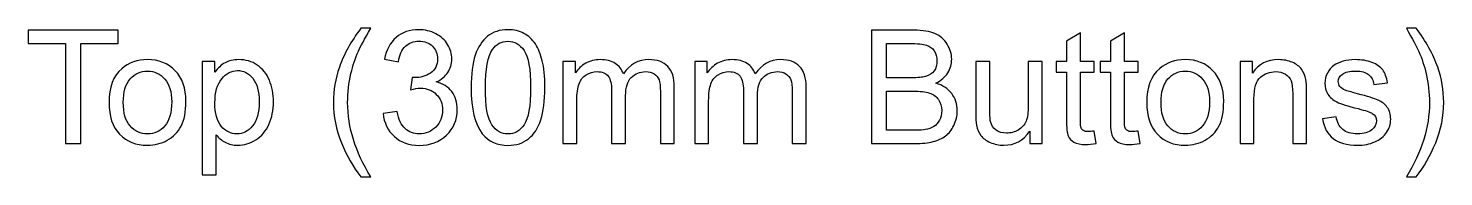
# Model space of a CAD drawing. Header units: millimetres. Extents: x 198 to 2433, y -984 to 145.
# Drawn here: x 599.7 to 826.8, y -705.3 to -681.5 of the extents above; entities that cross this region are included whole.
import ezdxf

# ---------------------------------------------------------------- set-up
doc = ezdxf.new("R2010")
doc.units = ezdxf.units.MM
doc.header["$MEASUREMENT"] = 0
doc.layers.add('Layer 1', color=7, linetype='Continuous')

msp = doc.modelspace()

# ---------------------------------------------------------------- linework, layer by layer
at = {"layer": 'Layer 1', "color": 250}
for points, knots in [([(653.0268, -705.2995), (651.7991, -703.7459), (650.7577, -701.9298), (649.9068, -699.847), (649.0559, -697.7642), (648.6326, -695.6052), (648.6326, -693.3742), (648.6326, -691.4057), (648.9501, -689.5219), (649.5851, -687.7227), (650.3302, -685.6314), (651.4774, -683.5486), (653.0268, -681.4743), (653.0268, -681.4743), (654.627, -681.4743), (654.627, -681.4743), (653.6279, -683.193), (652.9633, -684.4207), (652.6416, -685.1573), (652.1378, -686.2961), (651.7399, -687.4856), (651.452, -688.726), (651.0964, -690.2712), (650.9186, -691.8248), (650.9186, -693.3869), (650.9186, -697.362), (652.1547, -701.3329), (654.627, -705.2995), (654.627, -705.2995), (653.0268, -705.2995), (653.0268, -705.2995)], [0, 0, 0, 0, 0.1, 0.1, 0.1, 0.2, 0.2, 0.2, 0.3, 0.3, 0.3, 0.4, 0.4, 0.4, 0.5, 0.5, 0.5, 0.6, 0.6, 0.6, 0.7, 0.7, 0.7, 0.8, 0.8, 0.8, 0.9, 0.9, 0.9, 1, 1, 1, 1]), ([(822.4532, -705.2995), (822.4532, -705.2995), (820.853, -705.2995), (820.853, -705.2995), (823.3253, -701.3329), (824.5614, -697.362), (824.5614, -693.3869), (824.5614, -691.8333), (824.3836, -690.2923), (824.028, -688.7641), (823.7486, -687.5237), (823.3549, -686.3342), (822.8511, -685.1912), (822.5294, -684.4503), (821.8605, -683.21), (820.853, -681.4743), (820.853, -681.4743), (822.4532, -681.4743), (822.4532, -681.4743), (824.0026, -683.5486), (825.1498, -685.6314), (825.8949, -687.7227), (826.5299, -689.5219), (826.8474, -691.4057), (826.8474, -693.3742), (826.8474, -695.6052), (826.4198, -697.7642), (825.5647, -699.847), (824.7138, -701.9298), (823.6766, -703.7459), (822.4532, -705.2995)], [0, 0, 0, 0, 0.1, 0.1, 0.1, 0.2, 0.2, 0.2, 0.3, 0.3, 0.3, 0.4, 0.4, 0.4, 0.5, 0.5, 0.5, 0.6, 0.6, 0.6, 0.7, 0.7, 0.7, 0.8, 0.8, 0.8, 0.9, 0.9, 0.9, 1, 1, 1, 1]), ([(605.6516, -699.9655), (605.6516, -699.9655), (605.6516, -683.9127), (605.6516, -683.9127), (605.6516, -683.9127), (599.6572, -683.9127), (599.6572, -683.9127), (599.6572, -683.9127), (599.6572, -681.7791), (599.6572, -681.7791), (599.6572, -681.7791), (614.059, -681.7791), (614.059, -681.7791), (614.059, -681.7791), (614.059, -683.9127), (614.059, -683.9127), (614.059, -683.9127), (608.0646, -683.9127), (608.0646, -683.9127), (608.0646, -683.9127), (608.0646, -699.9655), (608.0646, -699.9655), (608.0646, -699.9655), (605.6516, -699.9655), (605.6516, -699.9655)], [0, 0, 0, 0, 0.125, 0.125, 0.125, 0.25, 0.25, 0.25, 0.375, 0.375, 0.375, 0.5, 0.5, 0.5, 0.625, 0.625, 0.625, 0.75, 0.75, 0.75, 0.875, 0.875, 0.875, 1, 1, 1, 1]), ([(656.6082, -695.1395), (656.6082, -695.1395), (658.8434, -694.8347), (658.8434, -694.8347), (659.1016, -696.1047), (659.5334, -697.0191), (660.1473, -697.5779), (660.7611, -698.1367), (661.5146, -698.4161), (662.4079, -698.4161), (663.4662, -698.4161), (664.3594, -698.052), (665.0791, -697.3239), (665.7988, -696.5958), (666.1586, -695.6941), (666.1586, -694.6188), (666.1586, -693.5943), (665.8242, -692.7477), (665.1511, -692.0788), (664.4822, -691.4142), (663.6313, -691.0797), (662.5941, -691.0797), (662.1708, -691.0797), (661.6459, -691.1644), (661.0151, -691.3295), (661.0151, -691.3295), (661.2649, -689.3737), (661.2649, -689.3737), (661.413, -689.3906), (661.5358, -689.3991), (661.6247, -689.3991), (662.5814, -689.3991), (663.4366, -689.1493), (664.2028, -688.654), (664.9648, -688.1587), (665.3458, -687.3967), (665.3458, -686.368), (665.3458, -685.551), (665.0664, -684.8737), (664.5118, -684.336), (663.9573, -683.7984), (663.2418, -683.5317), (662.3655, -683.5317), (661.4935, -683.5317), (660.7696, -683.8069), (660.1896, -684.3572), (659.6096, -684.9075), (659.2371, -685.733), (659.072, -686.8337), (659.072, -686.8337), (656.8368, -686.4273), (656.8368, -686.4273), (657.112, -684.9287), (657.73, -683.7645), (658.6995, -682.939), (659.6647, -682.1135), (660.8712, -681.7029), (662.3105, -681.7029), (663.3011, -681.7029), (664.2155, -681.9146), (665.0495, -682.3421), (665.8877, -682.7655), (666.5269, -683.3454), (666.9672, -684.0778), (667.4117, -684.8144), (667.6318, -685.5933), (667.6318, -686.4188), (667.6318, -687.202), (667.4201, -687.9132), (667.001, -688.5567), (666.5777, -689.2001), (665.9512, -689.7124), (665.1257, -690.0934), (666.2009, -690.3389), (667.0349, -690.8554), (667.6318, -691.6385), (668.2245, -692.4175), (668.5208, -693.3996), (668.5208, -694.5722), (668.5208, -696.1597), (667.9408, -697.5102), (666.7851, -698.6151), (665.6252, -699.72), (664.1605, -700.2703), (662.3909, -700.2703), (660.795, -700.2703), (659.4699, -699.7919), (658.4158, -698.8394), (657.3575, -697.8869), (656.7564, -696.655), (656.6082, -695.1395)], [0, 0, 0, 0, 0.03333333, 0.03333333, 0.03333333, 0.06666667, 0.06666667, 0.06666667, 0.1, 0.1, 0.1, 0.13333333, 0.13333333, 0.13333333, 0.16666667, 0.16666667, 0.16666667, 0.2, 0.2, 0.2, 0.23333333, 0.23333333, 0.23333333, 0.26666667, 0.26666667, 0.26666667, 0.3, 0.3, 0.3, 0.33333333, 0.33333333, 0.33333333, 0.36666667, 0.36666667, 0.36666667, 0.4, 0.4, 0.4, 0.43333333, 0.43333333, 0.43333333, 0.46666667, 0.46666667, 0.46666667, 0.5, 0.5, 0.5, 0.53333333, 0.53333333, 0.53333333, 0.56666667, 0.56666667, 0.56666667, 0.6, 0.6, 0.6, 0.63333333, 0.63333333, 0.63333333, 0.66666667, 0.66666667, 0.66666667, 0.7, 0.7, 0.7, 0.73333333, 0.73333333, 0.73333333, 0.76666667, 0.76666667, 0.76666667, 0.8, 0.8, 0.8, 0.83333333, 0.83333333, 0.83333333, 0.86666667, 0.86666667, 0.86666667, 0.9, 0.9, 0.9, 0.93333333, 0.93333333, 0.93333333, 0.96666667, 0.96666667, 0.96666667, 1, 1, 1, 1]), ([(670.7348, -690.9908), (670.7348, -688.8445), (670.9549, -687.1089), (671.3952, -685.7965), (671.8397, -684.48), (672.4959, -683.4682), (673.3679, -682.7612), (674.2358, -682.0543), (675.3322, -681.7029), (676.653, -681.7029), (677.6267, -681.7029), (678.4818, -681.8976), (679.2226, -682.2913), (679.9592, -682.685), (680.5688, -683.2523), (681.043, -683.9931), (681.5171, -684.7297), (681.8896, -685.6314), (682.1606, -686.694), (682.4357, -687.7566), (682.5712, -689.1917), (682.5712, -690.9908), (682.5712, -693.1244), (682.3511, -694.8516), (681.915, -696.164), (681.479, -697.4805), (680.8228, -698.4923), (679.9508, -699.2035), (679.0829, -699.9147), (677.9823, -700.2703), (676.653, -700.2703), (674.9046, -700.2703), (673.5288, -699.648), (672.5297, -698.3992), (671.3317, -696.8752), (670.7348, -694.4071), (670.7348, -690.9908)], [0, 0, 0, 0, 0.08333333, 0.08333333, 0.08333333, 0.16666667, 0.16666667, 0.16666667, 0.25, 0.25, 0.25, 0.33333333, 0.33333333, 0.33333333, 0.41666667, 0.41666667, 0.41666667, 0.5, 0.5, 0.5, 0.58333333, 0.58333333, 0.58333333, 0.66666667, 0.66666667, 0.66666667, 0.75, 0.75, 0.75, 0.83333333, 0.83333333, 0.83333333, 0.91666667, 0.91666667, 0.91666667, 1, 1, 1, 1]), ([(673.0208, -690.9993), (673.0208, -693.9923), (673.3679, -695.9819), (674.0664, -696.9641), (674.7649, -697.9504), (675.6285, -698.4415), (676.653, -698.4415), (677.6775, -698.4415), (678.5411, -697.9462), (679.2396, -696.9598), (679.9381, -695.9692), (680.2852, -693.9838), (680.2852, -690.9993), (680.2852, -688.0063), (679.9381, -686.0167), (679.2396, -685.0345), (678.5453, -684.0482), (677.6732, -683.5571), (676.6276, -683.5571), (675.6031, -683.5571), (674.7819, -683.9931), (674.168, -684.861), (673.4018, -685.9659), (673.0208, -688.0148), (673.0208, -690.9993)], [0, 0, 0, 0, 0.125, 0.125, 0.125, 0.25, 0.25, 0.25, 0.375, 0.375, 0.375, 0.5, 0.5, 0.5, 0.625, 0.625, 0.625, 0.75, 0.75, 0.75, 0.875, 0.875, 0.875, 1, 1, 1, 1]), ([(735.0222, -699.9655), (735.0222, -699.9655), (735.0222, -681.7791), (735.0222, -681.7791), (735.0222, -681.7791), (741.8463, -681.7791), (741.8463, -681.7791), (743.2349, -681.7791), (744.3482, -681.9611), (745.1907, -682.3294), (746.0289, -682.6977), (746.685, -683.265), (747.1592, -684.0312), (747.6375, -684.7932), (747.8746, -685.5933), (747.8746, -686.4315), (747.8746, -687.2062), (747.6629, -687.9386), (747.2438, -688.6244), (746.8247, -689.3102), (746.1897, -689.8648), (745.3388, -690.2881), (746.4395, -690.6098), (747.2862, -691.1602), (747.8746, -691.9391), (748.4673, -692.7138), (748.7636, -693.6324), (748.7636, -694.6908), (748.7636, -695.5459), (748.5816, -696.3375), (748.2217, -697.0699), (747.8619, -697.8023), (747.4174, -698.3653), (746.8882, -698.7632), (746.3591, -699.1569), (745.6944, -699.4575), (744.8986, -699.6607), (744.0985, -699.8639), (743.1206, -699.9655), (741.9606, -699.9655), (741.9606, -699.9655), (735.0222, -699.9655), (735.0222, -699.9655)], [0, 0, 0, 0, 0.07142857, 0.07142857, 0.07142857, 0.14285714, 0.14285714, 0.14285714, 0.21428571, 0.21428571, 0.21428571, 0.28571429, 0.28571429, 0.28571429, 0.35714286, 0.35714286, 0.35714286, 0.42857143, 0.42857143, 0.42857143, 0.5, 0.5, 0.5, 0.57142857, 0.57142857, 0.57142857, 0.64285714, 0.64285714, 0.64285714, 0.71428571, 0.71428571, 0.71428571, 0.78571429, 0.78571429, 0.78571429, 0.85714286, 0.85714286, 0.85714286, 0.92857143, 0.92857143, 0.92857143, 1, 1, 1, 1]), ([(770.7642, -697.9716), (770.7642, -697.9716), (771.069, -699.9443), (771.069, -699.9443), (770.4425, -700.0756), (769.8794, -700.1433), (769.3884, -700.1433), (768.5798, -700.1433), (767.9533, -700.0163), (767.5045, -699.7581), (767.06, -699.4998), (766.7468, -699.1654), (766.5647, -698.7463), (766.3827, -698.3272), (766.2938, -697.4467), (766.2938, -696.1047), (766.2938, -696.1047), (766.2938, -688.5101), (766.2938, -688.5101), (766.2938, -688.5101), (764.6428, -688.5101), (764.6428, -688.5101), (764.6428, -688.5101), (764.6428, -686.7829), (764.6428, -686.7829), (764.6428, -686.7829), (766.2938, -686.7829), (766.2938, -686.7829), (766.2938, -686.7829), (766.2938, -683.5232), (766.2938, -683.5232), (766.2938, -683.5232), (768.529, -682.1813), (768.529, -682.1813), (768.529, -682.1813), (768.529, -686.7829), (768.529, -686.7829), (768.529, -686.7829), (770.7642, -686.7829), (770.7642, -686.7829), (770.7642, -686.7829), (770.7642, -688.5101), (770.7642, -688.5101), (770.7642, -688.5101), (768.529, -688.5101), (768.529, -688.5101), (768.529, -688.5101), (768.529, -696.2317), (768.529, -696.2317), (768.529, -696.8709), (768.5671, -697.2816), (768.6475, -697.4636), (768.7237, -697.6456), (768.8507, -697.7896), (769.0285, -697.8996), (769.2063, -698.0055), (769.4603, -698.0605), (769.7905, -698.0605), (770.0361, -698.0605), (770.362, -698.0309), (770.7642, -697.9716)], [0, 0, 0, 0, 0.05, 0.05, 0.05, 0.1, 0.1, 0.1, 0.15, 0.15, 0.15, 0.2, 0.2, 0.2, 0.25, 0.25, 0.25, 0.3, 0.3, 0.3, 0.35, 0.35, 0.35, 0.4, 0.4, 0.4, 0.45, 0.45, 0.45, 0.5, 0.5, 0.5, 0.55, 0.55, 0.55, 0.6, 0.6, 0.6, 0.65, 0.65, 0.65, 0.7, 0.7, 0.7, 0.75, 0.75, 0.75, 0.8, 0.8, 0.8, 0.85, 0.85, 0.85, 0.9, 0.9, 0.9, 0.95, 0.95, 0.95, 1, 1, 1, 1]), ([(777.8212, -697.9716), (777.8212, -697.9716), (778.126, -699.9443), (778.126, -699.9443), (777.4995, -700.0756), (776.9364, -700.1433), (776.4454, -700.1433), (775.6368, -700.1433), (775.0103, -700.0163), (774.5615, -699.7581), (774.117, -699.4998), (773.8038, -699.1654), (773.6217, -698.7463), (773.4397, -698.3272), (773.3508, -697.4467), (773.3508, -696.1047), (773.3508, -696.1047), (773.3508, -688.5101), (773.3508, -688.5101), (773.3508, -688.5101), (771.6998, -688.5101), (771.6998, -688.5101), (771.6998, -688.5101), (771.6998, -686.7829), (771.6998, -686.7829), (771.6998, -686.7829), (773.3508, -686.7829), (773.3508, -686.7829), (773.3508, -686.7829), (773.3508, -683.5232), (773.3508, -683.5232), (773.3508, -683.5232), (775.586, -682.1813), (775.586, -682.1813), (775.586, -682.1813), (775.586, -686.7829), (775.586, -686.7829), (775.586, -686.7829), (777.8212, -686.7829), (777.8212, -686.7829), (777.8212, -686.7829), (777.8212, -688.5101), (777.8212, -688.5101), (777.8212, -688.5101), (775.586, -688.5101), (775.586, -688.5101), (775.586, -688.5101), (775.586, -696.2317), (775.586, -696.2317), (775.586, -696.8709), (775.6241, -697.2816), (775.7045, -697.4636), (775.7807, -697.6456), (775.9077, -697.7896), (776.0855, -697.8996), (776.2633, -698.0055), (776.5173, -698.0605), (776.8475, -698.0605), (777.0931, -698.0605), (777.419, -698.0309), (777.8212, -697.9716)], [0, 0, 0, 0, 0.05, 0.05, 0.05, 0.1, 0.1, 0.1, 0.15, 0.15, 0.15, 0.2, 0.2, 0.2, 0.25, 0.25, 0.25, 0.3, 0.3, 0.3, 0.35, 0.35, 0.35, 0.4, 0.4, 0.4, 0.45, 0.45, 0.45, 0.5, 0.5, 0.5, 0.55, 0.55, 0.55, 0.6, 0.6, 0.6, 0.65, 0.65, 0.65, 0.7, 0.7, 0.7, 0.75, 0.75, 0.75, 0.8, 0.8, 0.8, 0.85, 0.85, 0.85, 0.9, 0.9, 0.9, 0.95, 0.95, 0.95, 1, 1, 1, 1]), ([(737.4352, -689.4245), (737.4352, -689.4245), (741.368, -689.4245), (741.368, -689.4245), (742.4348, -689.4245), (743.201, -689.3525), (743.6624, -689.2128), (744.2763, -689.0308), (744.7377, -688.726), (745.0467, -688.3027), (745.3558, -687.8793), (745.5124, -687.3502), (745.5124, -686.7109), (745.5124, -686.1056), (745.3685, -685.5722), (745.0764, -685.115), (744.7885, -684.6535), (744.3736, -684.336), (743.836, -684.1667), (743.2984, -683.9974), (742.3755, -683.9127), (741.0716, -683.9127), (741.0716, -683.9127), (737.4352, -683.9127), (737.4352, -683.9127), (737.4352, -683.9127), (737.4352, -689.4245), (737.4352, -689.4245)], [0, 0, 0, 0, 0.11111111, 0.11111111, 0.11111111, 0.22222222, 0.22222222, 0.22222222, 0.33333333, 0.33333333, 0.33333333, 0.44444444, 0.44444444, 0.44444444, 0.55555556, 0.55555556, 0.55555556, 0.66666667, 0.66666667, 0.66666667, 0.77777778, 0.77777778, 0.77777778, 0.88888889, 0.88888889, 0.88888889, 1, 1, 1, 1]), ([(612.6112, -693.3742), (612.6112, -690.94), (613.2885, -689.1366), (614.6474, -687.964), (615.7777, -686.9903), (617.162, -686.5035), (618.7919, -686.5035), (620.5995, -686.5035), (622.0812, -687.0962), (623.2326, -688.2815), (624.3799, -689.4626), (624.9556, -691.1009), (624.9556, -693.1879), (624.9556, -694.8813), (624.7016, -696.2105), (624.1936, -697.18), (623.6856, -698.1494), (622.9448, -698.9029), (621.9711, -699.4406), (621.0017, -699.9782), (619.9391, -700.2449), (618.7919, -700.2449), (616.9461, -700.2449), (615.456, -699.6565), (614.3172, -698.4754), (613.1785, -697.2943), (612.6112, -695.5925), (612.6112, -693.3742)], [0, 0, 0, 0, 0.11111111, 0.11111111, 0.11111111, 0.22222222, 0.22222222, 0.22222222, 0.33333333, 0.33333333, 0.33333333, 0.44444444, 0.44444444, 0.44444444, 0.55555556, 0.55555556, 0.55555556, 0.66666667, 0.66666667, 0.66666667, 0.77777778, 0.77777778, 0.77777778, 0.88888889, 0.88888889, 0.88888889, 1, 1, 1, 1]), ([(614.8972, -693.3784), (614.8972, -695.0633), (615.2655, -696.3248), (616.0021, -697.1588), (616.7429, -697.997), (617.67, -698.4161), (618.7919, -698.4161), (619.901, -698.4161), (620.8239, -697.997), (621.5647, -697.1546), (622.3013, -696.3121), (622.6696, -695.0294), (622.6696, -693.3065), (622.6696, -691.6809), (622.2971, -690.449), (621.5562, -689.615), (620.8154, -688.7768), (619.8925, -688.3577), (618.7919, -688.3577), (617.67, -688.3577), (616.7429, -688.7726), (616.0021, -689.6065), (615.2655, -690.4405), (614.8972, -691.6978), (614.8972, -693.3784)], [0, 0, 0, 0, 0.125, 0.125, 0.125, 0.25, 0.25, 0.25, 0.375, 0.375, 0.375, 0.5, 0.5, 0.5, 0.625, 0.625, 0.625, 0.75, 0.75, 0.75, 0.875, 0.875, 0.875, 1, 1, 1, 1]), ([(627.576, -705.0201), (627.576, -705.0201), (627.576, -686.7829), (627.576, -686.7829), (627.576, -686.7829), (629.608, -686.7829), (629.608, -686.7829), (629.608, -686.7829), (629.608, -688.5143), (629.608, -688.5143), (630.0864, -687.8455), (630.6282, -687.3417), (631.2336, -687.0073), (631.8347, -686.6728), (632.5671, -686.5035), (633.4265, -686.5035), (634.5525, -686.5035), (635.5431, -686.7914), (636.4025, -687.3713), (637.2619, -687.9471), (637.9096, -688.7641), (638.3498, -689.814), (638.7859, -690.8681), (639.006, -692.0195), (639.006, -693.2768), (639.006, -694.6188), (638.7647, -695.8295), (638.2821, -696.909), (637.7995, -697.9843), (637.0968, -698.8098), (636.1739, -699.3855), (635.2553, -699.957), (634.2858, -700.2449), (633.2698, -700.2449), (632.5248, -700.2449), (631.8559, -700.0883), (631.2675, -699.775), (630.6748, -699.4617), (630.1922, -699.068), (629.8112, -698.5897), (629.8112, -698.5897), (629.8112, -705.0201), (629.8112, -705.0201), (629.8112, -705.0201), (627.576, -705.0201), (627.576, -705.0201)], [0, 0, 0, 0, 0.06666667, 0.06666667, 0.06666667, 0.13333333, 0.13333333, 0.13333333, 0.2, 0.2, 0.2, 0.26666667, 0.26666667, 0.26666667, 0.33333333, 0.33333333, 0.33333333, 0.4, 0.4, 0.4, 0.46666667, 0.46666667, 0.46666667, 0.53333333, 0.53333333, 0.53333333, 0.6, 0.6, 0.6, 0.66666667, 0.66666667, 0.66666667, 0.73333333, 0.73333333, 0.73333333, 0.8, 0.8, 0.8, 0.86666667, 0.86666667, 0.86666667, 0.93333333, 0.93333333, 0.93333333, 1, 1, 1, 1]), ([(629.608, -693.4546), (629.608, -695.1437), (629.9509, -696.3926), (630.6325, -697.2011), (631.3183, -698.0097), (632.148, -698.4161), (633.1217, -698.4161), (634.1123, -698.4161), (634.9589, -697.997), (635.6617, -697.1588), (636.3686, -696.3206), (636.72, -695.0252), (636.72, -693.2684), (636.72, -691.592), (636.3771, -690.3389), (635.6871, -689.5049), (634.997, -688.671), (634.1758, -688.2561), (633.219, -688.2561), (632.2708, -688.2561), (631.4326, -688.7006), (630.7044, -689.5854), (629.9721, -690.4744), (629.608, -691.7613), (629.608, -693.4546)], [0, 0, 0, 0, 0.125, 0.125, 0.125, 0.25, 0.25, 0.25, 0.375, 0.375, 0.375, 0.5, 0.5, 0.5, 0.625, 0.625, 0.625, 0.75, 0.75, 0.75, 0.875, 0.875, 0.875, 1, 1, 1, 1]), ([(685.471, -699.9655), (685.471, -699.9655), (685.471, -686.7829), (685.471, -686.7829), (685.471, -686.7829), (687.4776, -686.7829), (687.4776, -686.7829), (687.4776, -686.7829), (687.4776, -688.6456), (687.4776, -688.6456), (687.8882, -688.0021), (688.4386, -687.4814), (689.1244, -687.0919), (689.8102, -686.6982), (690.5891, -686.5035), (691.4654, -686.5035), (692.4391, -686.5035), (693.2392, -686.7067), (693.8615, -687.1089), (694.4838, -687.5153), (694.924, -688.0783), (695.178, -688.8064), (696.2279, -687.2697), (697.5868, -686.5035), (699.2632, -686.5035), (700.5755, -686.5035), (701.5873, -686.8633), (702.29, -687.5872), (702.997, -688.3111), (703.3526, -689.4245), (703.3526, -690.9273), (703.3526, -690.9273), (703.3526, -699.9655), (703.3526, -699.9655), (703.3526, -699.9655), (701.1174, -699.9655), (701.1174, -699.9655), (701.1174, -699.9655), (701.1174, -691.6682), (701.1174, -691.6682), (701.1174, -690.7792), (701.0412, -690.1357), (700.8973, -689.742), (700.7533, -689.3483), (700.4909, -689.035), (700.1056, -688.7937), (699.7246, -688.5524), (699.2759, -688.4339), (698.7637, -688.4339), (697.8323, -688.4339), (697.0619, -688.7429), (696.448, -689.3568), (695.8342, -689.9748), (695.5294, -690.9612), (695.5294, -692.3159), (695.5294, -692.3159), (695.5294, -699.9655), (695.5294, -699.9655), (695.5294, -699.9655), (693.2942, -699.9655), (693.2942, -699.9655), (693.2942, -699.9655), (693.2942, -691.4099), (693.2942, -691.4099), (693.2942, -690.4193), (693.1122, -689.6743), (692.7481, -689.179), (692.384, -688.6837), (691.7871, -688.4339), (690.9616, -688.4339), (690.3351, -688.4339), (689.7551, -688.599), (689.2217, -688.9292), (688.6883, -689.2594), (688.3031, -689.742), (688.0618, -690.3812), (687.8247, -691.0162), (687.7062, -691.9349), (687.7062, -693.1329), (687.7062, -693.1329), (687.7062, -699.9655), (687.7062, -699.9655), (687.7062, -699.9655), (685.471, -699.9655), (685.471, -699.9655)], [0, 0, 0, 0, 0.03571429, 0.03571429, 0.03571429, 0.07142857, 0.07142857, 0.07142857, 0.10714286, 0.10714286, 0.10714286, 0.14285714, 0.14285714, 0.14285714, 0.17857143, 0.17857143, 0.17857143, 0.21428571, 0.21428571, 0.21428571, 0.25, 0.25, 0.25, 0.28571429, 0.28571429, 0.28571429, 0.32142857, 0.32142857, 0.32142857, 0.35714286, 0.35714286, 0.35714286, 0.39285714, 0.39285714, 0.39285714, 0.42857143, 0.42857143, 0.42857143, 0.46428571, 0.46428571, 0.46428571, 0.5, 0.5, 0.5, 0.53571429, 0.53571429, 0.53571429, 0.57142857, 0.57142857, 0.57142857, 0.60714286, 0.60714286, 0.60714286, 0.64285714, 0.64285714, 0.64285714, 0.67857143, 0.67857143, 0.67857143, 0.71428571, 0.71428571, 0.71428571, 0.75, 0.75, 0.75, 0.78571429, 0.78571429, 0.78571429, 0.82142857, 0.82142857, 0.82142857, 0.85714286, 0.85714286, 0.85714286, 0.89285714, 0.89285714, 0.89285714, 0.92857143, 0.92857143, 0.92857143, 0.96428571, 0.96428571, 0.96428571, 1, 1, 1, 1]), ([(706.6292, -699.9655), (706.6292, -699.9655), (706.6292, -686.7829), (706.6292, -686.7829), (706.6292, -686.7829), (708.6358, -686.7829), (708.6358, -686.7829), (708.6358, -686.7829), (708.6358, -688.6456), (708.6358, -688.6456), (709.0464, -688.0021), (709.5968, -687.4814), (710.2826, -687.0919), (710.9684, -686.6982), (711.7473, -686.5035), (712.6236, -686.5035), (713.5973, -686.5035), (714.3974, -686.7067), (715.0197, -687.1089), (715.642, -687.5153), (716.0822, -688.0783), (716.3362, -688.8064), (717.3861, -687.2697), (718.745, -686.5035), (720.4214, -686.5035), (721.7337, -686.5035), (722.7455, -686.8633), (723.4482, -687.5872), (724.1552, -688.3111), (724.5108, -689.4245), (724.5108, -690.9273), (724.5108, -690.9273), (724.5108, -699.9655), (724.5108, -699.9655), (724.5108, -699.9655), (722.2756, -699.9655), (722.2756, -699.9655), (722.2756, -699.9655), (722.2756, -691.6682), (722.2756, -691.6682), (722.2756, -690.7792), (722.1994, -690.1357), (722.0555, -689.742), (721.9115, -689.3483), (721.6491, -689.035), (721.2638, -688.7937), (720.8828, -688.5524), (720.4341, -688.4339), (719.9219, -688.4339), (718.9905, -688.4339), (718.2201, -688.7429), (717.6062, -689.3568), (716.9924, -689.9748), (716.6876, -690.9612), (716.6876, -692.3159), (716.6876, -692.3159), (716.6876, -699.9655), (716.6876, -699.9655), (716.6876, -699.9655), (714.4524, -699.9655), (714.4524, -699.9655), (714.4524, -699.9655), (714.4524, -691.4099), (714.4524, -691.4099), (714.4524, -690.4193), (714.2704, -689.6743), (713.9063, -689.179), (713.5422, -688.6837), (712.9453, -688.4339), (712.1198, -688.4339), (711.4933, -688.4339), (710.9133, -688.599), (710.3799, -688.9292), (709.8465, -689.2594), (709.4613, -689.742), (709.22, -690.3812), (708.9829, -691.0162), (708.8644, -691.9349), (708.8644, -693.1329), (708.8644, -693.1329), (708.8644, -699.9655), (708.8644, -699.9655), (708.8644, -699.9655), (706.6292, -699.9655), (706.6292, -699.9655)], [0, 0, 0, 0, 0.03571429, 0.03571429, 0.03571429, 0.07142857, 0.07142857, 0.07142857, 0.10714286, 0.10714286, 0.10714286, 0.14285714, 0.14285714, 0.14285714, 0.17857143, 0.17857143, 0.17857143, 0.21428571, 0.21428571, 0.21428571, 0.25, 0.25, 0.25, 0.28571429, 0.28571429, 0.28571429, 0.32142857, 0.32142857, 0.32142857, 0.35714286, 0.35714286, 0.35714286, 0.39285714, 0.39285714, 0.39285714, 0.42857143, 0.42857143, 0.42857143, 0.46428571, 0.46428571, 0.46428571, 0.5, 0.5, 0.5, 0.53571429, 0.53571429, 0.53571429, 0.57142857, 0.57142857, 0.57142857, 0.60714286, 0.60714286, 0.60714286, 0.64285714, 0.64285714, 0.64285714, 0.67857143, 0.67857143, 0.67857143, 0.71428571, 0.71428571, 0.71428571, 0.75, 0.75, 0.75, 0.78571429, 0.78571429, 0.78571429, 0.82142857, 0.82142857, 0.82142857, 0.85714286, 0.85714286, 0.85714286, 0.89285714, 0.89285714, 0.89285714, 0.92857143, 0.92857143, 0.92857143, 0.96428571, 0.96428571, 0.96428571, 1, 1, 1, 1]), ([(760.3968, -699.9655), (760.3968, -699.9655), (760.3968, -698.0055), (760.3968, -698.0055), (759.3723, -699.4998), (757.9838, -700.2449), (756.227, -700.2449), (755.4523, -700.2449), (754.7284, -700.0967), (754.0553, -699.8004), (753.3822, -699.4998), (752.8826, -699.1273), (752.5567, -698.6786), (752.2307, -698.2256), (752.0021, -697.6753), (751.8709, -697.0233), (751.782, -696.5831), (751.7354, -695.8888), (751.7354, -694.9405), (751.7354, -694.9405), (751.7354, -686.7829), (751.7354, -686.7829), (751.7354, -686.7829), (753.9706, -686.7829), (753.9706, -686.7829), (753.9706, -686.7829), (753.9706, -694.0769), (753.9706, -694.0769), (753.9706, -695.2411), (754.0172, -696.0285), (754.1061, -696.4307), (754.2458, -697.0191), (754.5421, -697.4763), (754.9993, -697.8107), (755.4523, -698.1452), (756.0111, -698.3145), (756.6799, -698.3145), (757.3488, -698.3145), (757.9753, -698.1452), (758.5595, -697.8023), (759.1437, -697.4594), (759.5586, -696.9895), (759.8041, -696.401), (760.0454, -695.8126), (760.1682, -694.9532), (760.1682, -693.8314), (760.1682, -693.8314), (760.1682, -686.7829), (760.1682, -686.7829), (760.1682, -686.7829), (762.4034, -686.7829), (762.4034, -686.7829), (762.4034, -686.7829), (762.4034, -699.9655), (762.4034, -699.9655), (762.4034, -699.9655), (760.3968, -699.9655), (760.3968, -699.9655)], [0, 0, 0, 0, 0.05263158, 0.05263158, 0.05263158, 0.10526316, 0.10526316, 0.10526316, 0.15789474, 0.15789474, 0.15789474, 0.21052632, 0.21052632, 0.21052632, 0.26315789, 0.26315789, 0.26315789, 0.31578947, 0.31578947, 0.31578947, 0.36842105, 0.36842105, 0.36842105, 0.42105263, 0.42105263, 0.42105263, 0.47368421, 0.47368421, 0.47368421, 0.52631579, 0.52631579, 0.52631579, 0.57894737, 0.57894737, 0.57894737, 0.63157895, 0.63157895, 0.63157895, 0.68421053, 0.68421053, 0.68421053, 0.73684211, 0.73684211, 0.73684211, 0.78947368, 0.78947368, 0.78947368, 0.84210526, 0.84210526, 0.84210526, 0.89473684, 0.89473684, 0.89473684, 0.94736842, 0.94736842, 0.94736842, 1, 1, 1, 1]), ([(779.1886, -693.3742), (779.1886, -690.94), (779.8659, -689.1366), (781.2248, -687.964), (782.3551, -686.9903), (783.7394, -686.5035), (785.3693, -686.5035), (787.1769, -686.5035), (788.6586, -687.0962), (789.81, -688.2815), (790.9573, -689.4626), (791.533, -691.1009), (791.533, -693.1879), (791.533, -694.8813), (791.279, -696.2105), (790.771, -697.18), (790.263, -698.1494), (789.5222, -698.9029), (788.5485, -699.4406), (787.5791, -699.9782), (786.5165, -700.2449), (785.3693, -700.2449), (783.5235, -700.2449), (782.0334, -699.6565), (780.8946, -698.4754), (779.7559, -697.2943), (779.1886, -695.5925), (779.1886, -693.3742)], [0, 0, 0, 0, 0.11111111, 0.11111111, 0.11111111, 0.22222222, 0.22222222, 0.22222222, 0.33333333, 0.33333333, 0.33333333, 0.44444444, 0.44444444, 0.44444444, 0.55555556, 0.55555556, 0.55555556, 0.66666667, 0.66666667, 0.66666667, 0.77777778, 0.77777778, 0.77777778, 0.88888889, 0.88888889, 0.88888889, 1, 1, 1, 1]), ([(781.4746, -693.3784), (781.4746, -695.0633), (781.8429, -696.3248), (782.5795, -697.1588), (783.3203, -697.997), (784.2474, -698.4161), (785.3693, -698.4161), (786.4784, -698.4161), (787.4013, -697.997), (788.1421, -697.1546), (788.8787, -696.3121), (789.247, -695.0294), (789.247, -693.3065), (789.247, -691.6809), (788.8745, -690.449), (788.1336, -689.615), (787.3928, -688.7768), (786.4699, -688.3577), (785.3693, -688.3577), (784.2474, -688.3577), (783.3203, -688.7726), (782.5795, -689.6065), (781.8429, -690.4405), (781.4746, -691.6978), (781.4746, -693.3784)], [0, 0, 0, 0, 0.125, 0.125, 0.125, 0.25, 0.25, 0.25, 0.375, 0.375, 0.375, 0.5, 0.5, 0.5, 0.625, 0.625, 0.625, 0.75, 0.75, 0.75, 0.875, 0.875, 0.875, 1, 1, 1, 1]), ([(794.1534, -699.9655), (794.1534, -699.9655), (794.1534, -686.7829), (794.1534, -686.7829), (794.1534, -686.7829), (796.16, -686.7829), (796.16, -686.7829), (796.16, -686.7829), (796.16, -688.654), (796.16, -688.654), (797.1252, -687.2189), (798.5222, -686.5035), (800.3468, -686.5035), (801.1426, -686.5035), (801.8708, -686.6474), (802.5354, -686.9311), (803.2, -687.2147), (803.6996, -687.5915), (804.0298, -688.0529), (804.36, -688.5143), (804.5928, -689.0647), (804.724, -689.6997), (804.8045, -690.1145), (804.8468, -690.8384), (804.8468, -691.8714), (804.8468, -691.8714), (804.8468, -699.9655), (804.8468, -699.9655), (804.8468, -699.9655), (802.6116, -699.9655), (802.6116, -699.9655), (802.6116, -699.9655), (802.6116, -691.956), (802.6116, -691.956), (802.6116, -691.0459), (802.5269, -690.3643), (802.3534, -689.9156), (802.1798, -689.4668), (801.8708, -689.107), (801.4305, -688.8361), (800.9902, -688.5694), (800.4695, -688.4339), (799.8769, -688.4339), (798.9286, -688.4339), (798.1116, -688.7345), (797.4215, -689.3398), (796.7315, -689.941), (796.3886, -691.0882), (796.3886, -692.7731), (796.3886, -692.7731), (796.3886, -699.9655), (796.3886, -699.9655), (796.3886, -699.9655), (794.1534, -699.9655), (794.1534, -699.9655)], [0, 0, 0, 0, 0.05555556, 0.05555556, 0.05555556, 0.11111111, 0.11111111, 0.11111111, 0.16666667, 0.16666667, 0.16666667, 0.22222222, 0.22222222, 0.22222222, 0.27777778, 0.27777778, 0.27777778, 0.33333333, 0.33333333, 0.33333333, 0.38888889, 0.38888889, 0.38888889, 0.44444444, 0.44444444, 0.44444444, 0.5, 0.5, 0.5, 0.55555556, 0.55555556, 0.55555556, 0.61111111, 0.61111111, 0.61111111, 0.66666667, 0.66666667, 0.66666667, 0.72222222, 0.72222222, 0.72222222, 0.77777778, 0.77777778, 0.77777778, 0.83333333, 0.83333333, 0.83333333, 0.88888889, 0.88888889, 0.88888889, 0.94444444, 0.94444444, 0.94444444, 1, 1, 1, 1]), ([(807.391, -696.0285), (807.391, -696.0285), (809.6008, -695.6729), (809.6008, -695.6729), (809.7236, -696.5577), (810.0707, -697.235), (810.638, -697.7091), (811.2052, -698.179), (812.0011, -698.4161), (813.0171, -698.4161), (814.0458, -698.4161), (814.8078, -698.2087), (815.3073, -697.7896), (815.8026, -697.3747), (816.0524, -696.8836), (816.0524, -696.3206), (816.0524, -695.8168), (815.828, -695.4189), (815.3835, -695.131), (815.0703, -694.9321), (814.3083, -694.6823), (813.0975, -694.3733), (811.4635, -693.9626), (810.3332, -693.607), (809.6982, -693.3065), (809.0674, -693.0017), (808.589, -692.5868), (808.2631, -692.0534), (807.9371, -691.5242), (807.772, -690.9358), (807.772, -690.2923), (807.772, -689.7039), (807.9075, -689.162), (808.1742, -688.6625), (808.4451, -688.163), (808.8092, -687.7481), (809.2706, -687.4179), (809.6177, -687.1639), (810.0919, -686.948), (810.6888, -686.7702), (811.2899, -686.5924), (811.9291, -686.5035), (812.6149, -686.5035), (813.6479, -686.5035), (814.5538, -686.6517), (815.3327, -686.9522), (816.1159, -687.2486), (816.6916, -687.655), (817.0642, -688.163), (817.4325, -688.6752), (817.6907, -689.3568), (817.8304, -690.2119), (817.8304, -690.2119), (815.646, -690.5167), (815.646, -690.5167), (815.5486, -689.8309), (815.2608, -689.2933), (814.7866, -688.908), (814.3125, -688.5228), (813.6436, -688.3323), (812.7758, -688.3323), (811.7556, -688.3323), (811.0232, -688.5016), (810.5872, -688.8403), (810.1511, -689.179), (809.931, -689.5769), (809.931, -690.0299), (809.931, -690.3177), (810.0199, -690.5802), (810.2019, -690.813), (810.384, -691.0501), (810.6676, -691.2491), (811.0571, -691.4057), (811.2814, -691.4904), (811.9334, -691.6809), (813.0256, -691.9772), (814.6004, -692.3963), (815.701, -692.7434), (816.3276, -693.0101), (816.9541, -693.2768), (817.4452, -693.6705), (817.8008, -694.1785), (818.1606, -694.6908), (818.3384, -695.3258), (818.3384, -696.0878), (818.3384, -696.8286), (818.1225, -697.5271), (817.6865, -698.1833), (817.2504, -698.8394), (816.6239, -699.3474), (815.8069, -699.7073), (814.9856, -700.0671), (814.0585, -700.2449), (813.0256, -700.2449), (811.3153, -700.2449), (810.0072, -699.8893), (809.1097, -699.1823), (808.2123, -698.4711), (807.6408, -697.4213), (807.391, -696.0285)], [0, 0, 0, 0, 0.03030303, 0.03030303, 0.03030303, 0.06060606, 0.06060606, 0.06060606, 0.09090909, 0.09090909, 0.09090909, 0.12121212, 0.12121212, 0.12121212, 0.15151515, 0.15151515, 0.15151515, 0.18181818, 0.18181818, 0.18181818, 0.21212121, 0.21212121, 0.21212121, 0.24242424, 0.24242424, 0.24242424, 0.27272727, 0.27272727, 0.27272727, 0.3030303, 0.3030303, 0.3030303, 0.33333333, 0.33333333, 0.33333333, 0.36363636, 0.36363636, 0.36363636, 0.39393939, 0.39393939, 0.39393939, 0.42424242, 0.42424242, 0.42424242, 0.45454545, 0.45454545, 0.45454545, 0.48484848, 0.48484848, 0.48484848, 0.51515152, 0.51515152, 0.51515152, 0.54545455, 0.54545455, 0.54545455, 0.57575758, 0.57575758, 0.57575758, 0.60606061, 0.60606061, 0.60606061, 0.63636364, 0.63636364, 0.63636364, 0.66666667, 0.66666667, 0.66666667, 0.6969697, 0.6969697, 0.6969697, 0.72727273, 0.72727273, 0.72727273, 0.75757576, 0.75757576, 0.75757576, 0.78787879, 0.78787879, 0.78787879, 0.81818182, 0.81818182, 0.81818182, 0.84848485, 0.84848485, 0.84848485, 0.87878788, 0.87878788, 0.87878788, 0.90909091, 0.90909091, 0.90909091, 0.93939394, 0.93939394, 0.93939394, 0.96969697, 0.96969697, 0.96969697, 1, 1, 1, 1]), ([(737.4352, -697.8319), (737.4352, -697.8319), (741.9649, -697.8319), (741.9649, -697.8319), (742.7438, -697.8319), (743.2899, -697.8023), (743.6074, -697.743), (744.1577, -697.6456), (744.6234, -697.4805), (744.9959, -697.2477), (745.3685, -697.0149), (745.6733, -696.6762), (745.9146, -696.2317), (746.1559, -695.7872), (746.2744, -695.275), (746.2744, -694.695), (746.2744, -694.0134), (746.1008, -693.425), (745.7495, -692.9212), (745.4023, -692.4175), (744.9197, -692.0661), (744.3017, -691.8629), (743.6878, -691.6597), (742.7988, -691.5581), (741.6431, -691.5581), (741.6431, -691.5581), (737.4352, -691.5581), (737.4352, -691.5581), (737.4352, -691.5581), (737.4352, -697.8319), (737.4352, -697.8319)], [0, 0, 0, 0, 0.1, 0.1, 0.1, 0.2, 0.2, 0.2, 0.3, 0.3, 0.3, 0.4, 0.4, 0.4, 0.5, 0.5, 0.5, 0.6, 0.6, 0.6, 0.7, 0.7, 0.7, 0.8, 0.8, 0.8, 0.9, 0.9, 0.9, 1, 1, 1, 1])]:
    msp.add_open_spline(points, degree=3, knots=knots, dxfattribs=at)

doc.saveas('drawing.dxf')
